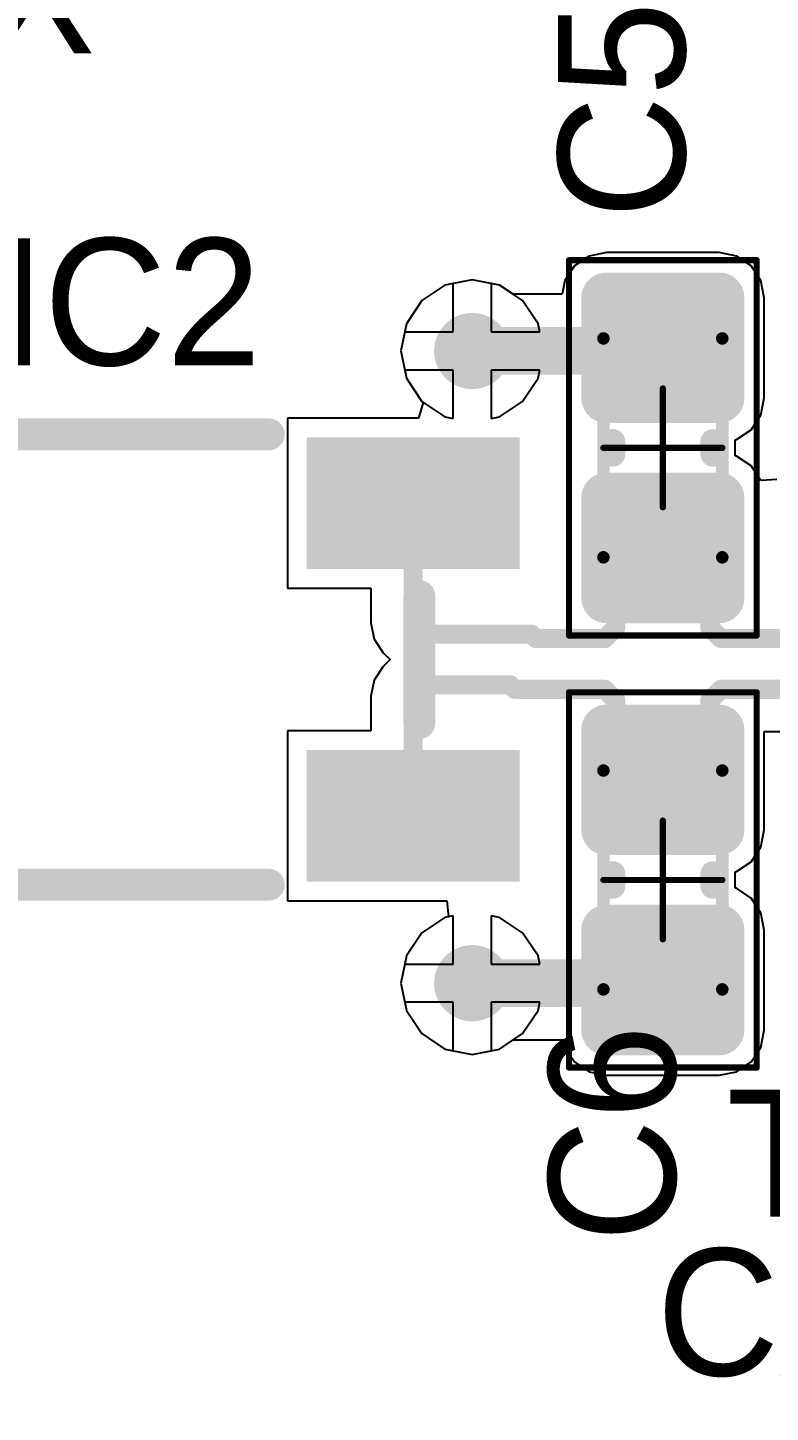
# Model space of a CAD drawing. Header units: millimetres. Extents: x 0 to 3.1, y 0 to 2.57.
# Drawn here: x 1.5501 to 1.7838, y 0.6704 to 1.1063 of the extents above; entities that cross this region are included whole.
import ezdxf

# ---------------------------------------------------------------- set-up
doc = ezdxf.new("R2010")
doc.units = ezdxf.units.MM
doc.header["$MEASUREMENT"] = 0
for name, color, linetype in [('BottomLayer', 5, 'Continuous'), ('Mechanical13', 56, 'Continuous'), ('Mechanical15', 56, 'Continuous'), ('MultiLayer', 9, 'Continuous'), ('TopLayer', 1, 'Continuous'), ('TopOverlay', 2, 'Continuous'), ('TopPaste', 8, 'Continuous'), ('TopSolder', 216, 'Continuous'), ('ViaHoleLayer', 16, 'Continuous')]:
    doc.layers.add(name, color=color, linetype=linetype)

# ---------------------------------------------------------------- blocks, each defined once
blk = doc.blocks.new('744212510_44')
at = {"layer": 'TopLayer'}
for points in [[(-0.12992, 0.03248), (-0.07087, 0.03248), (-0.12992, 0.06594), (-0.07087, 0.06594)], [(0.07087, 0.03248), (0.12992, 0.03248), (0.07087, 0.06594), (0.12992, 0.06594)], [(-0.12992, -0.06594), (-0.07087, -0.06594), (-0.12992, -0.03248), (-0.07087, -0.03248)], [(0.07087, -0.06594), (0.12992, -0.06594), (0.07087, -0.03248), (0.12992, -0.03248)]]:
    blk.add_solid(points, dxfattribs=at)
at = {"layer": 'TopOverlay', "const_width": 0.01}
for points in [[(-0.055, 0.07087), (0.055, 0.07087)], [(-0.10236, -0.02), (-0.10236, 0.02)], [(0.10236, -0.02), (0.10236, 0.02)], [(-0.055, -0.07087), (0.055, -0.07087)]]:
    blk.add_lwpolyline(points, dxfattribs=at)
at = {"layer": 'TopOverlay', "const_width": 0.005}
for points in [[(-0.0575, 0.07087, 1), (-0.0525, 0.07087, 1)], [(0.0525, 0.07087, 1), (0.0575, 0.07087, 1)], [(-0.10486, 0.02, 1), (-0.09986, 0.02, 1)], [(0.09986, 0.02, 1), (0.10486, 0.02, 1)], [(-0.10486, -0.02, 1), (-0.09986, -0.02, 1)], [(0.09986, -0.02, 1), (0.10486, -0.02, 1)], [(-0.0575, -0.07087, 1), (-0.0525, -0.07087, 1)], [(0.0525, -0.07087, 1), (0.0575, -0.07087, 1)]]:
    blk.add_lwpolyline(points, format="xyb", close=True, dxfattribs=at)
at = {"layer": 'TopPaste'}
for points in [[(-0.12992, 0.03248), (-0.07087, 0.03248), (-0.12992, 0.06594), (-0.07087, 0.06594)], [(0.07087, 0.03248), (0.12992, 0.03248), (0.07087, 0.06594), (0.12992, 0.06594)], [(-0.12992, -0.06594), (-0.07087, -0.06594), (-0.12992, -0.03248), (-0.07087, -0.03248)], [(0.07087, -0.06594), (0.12992, -0.06594), (0.07087, -0.03248), (0.12992, -0.03248)]]:
    blk.add_solid(points, dxfattribs=at)
at = {"layer": 'TopSolder'}
for points in [[(-0.13392, 0.02848), (-0.06687, 0.02848), (-0.13392, 0.06994), (-0.06687, 0.06994)], [(0.06687, 0.02848), (0.13392, 0.02848), (0.06687, 0.06994), (0.13392, 0.06994)], [(-0.13392, -0.06994), (-0.06687, -0.06994), (-0.13392, -0.02848), (-0.06687, -0.02848)], [(0.06687, -0.06994), (0.13392, -0.06994), (0.06687, -0.02848), (0.13392, -0.02848)]]:
    blk.add_solid(points, dxfattribs=at)
blk = doc.blocks.new('CAPC0603_1608_55_N_47')
at = {"layer": 'Mechanical13', "const_width": 0.00394}
for points in [[(-0.03445, 0.0187), (0.03445, 0.0187)], [(-0.03445, 0.0187), (-0.03445, -0.0187)], [(0.03445, 0.0187), (0.03445, -0.0187)], [(-0.03445, -0.0187), (0.03445, -0.0187)]]:
    blk.add_lwpolyline(points, dxfattribs=at)
at = {"layer": 'Mechanical13', "const_width": 0.00197}
for points in [[(-0.03543, 0.0187, 1), (-0.03346, 0.0187, 1)], [(-0.03543, 0.0187, 1), (-0.03346, 0.0187, 1)], [(0.03346, 0.0187, 1), (0.03543, 0.0187, 1)], [(0.03346, 0.0187, 1), (0.03543, 0.0187, 1)], [(-0.03543, -0.0187, 1), (-0.03346, -0.0187, 1)], [(-0.03543, -0.0187, 1), (-0.03346, -0.0187, 1)], [(0.03346, -0.0187, 1), (0.03543, -0.0187, 1)], [(0.03346, -0.0187, 1), (0.03543, -0.0187, 1)]]:
    blk.add_lwpolyline(points, format="xyb", close=True, dxfattribs=at)
at = {"layer": 'Mechanical15', "const_width": 0.00197}
for points in [[(-0.05906, 0.02953), (0.05906, 0.02953)], [(-0.05906, 0.02953), (-0.05906, -0.02953)], [(0.05906, 0.02953), (0.05906, -0.02953)], [(0, 0.0187), (0, -0.0187)], [(-0.0187, 0), (0.0187, 0)], [(-0.05906, -0.02953), (0.05906, -0.02953)]]:
    blk.add_lwpolyline(points, dxfattribs=at)
at = {"layer": 'Mechanical15', "const_width": 0.000984}
for points in [[(-0.05955, 0.02953, 1), (-0.05856, 0.02953, 1)], [(-0.05955, 0.02953, 1), (-0.05856, 0.02953, 1)], [(0.05856, 0.02953, 1), (0.05955, 0.02953, 1)], [(0.05856, 0.02953, 1), (0.05955, 0.02953, 1)], [(-0.00049, 0.0187, 1), (0.00049, 0.0187, 1)], [(-0.01919, 0, 1), (-0.01821, 0, 1)], [(0.01821, 0, 1), (0.01919, 0, 1)], [(-0.00049, -0.0187, 1), (0.00049, -0.0187, 1)], [(-0.05955, -0.02953, 1), (-0.05856, -0.02953, 1)], [(-0.05955, -0.02953, 1), (-0.05856, -0.02953, 1)], [(0.05856, -0.02953, 1), (0.05955, -0.02953, 1)], [(0.05856, -0.02953, 1), (0.05955, -0.02953, 1)]]:
    blk.add_lwpolyline(points, format="xyb", close=True, dxfattribs=at)
at = {"layer": 'TopLayer', "const_width": 0.00394}
for points in [[(-0.04921, 0.01772, 1), (-0.04528, 0.01772, 1)], [(-0.01772, 0.01772, 1), (-0.01378, 0.01772, 1)], [(0.01378, 0.01772, 1), (0.01772, 0.01772, 1)], [(0.04528, 0.01772, 1), (0.04921, 0.01772, 1)], [(-0.04921, -0.01772, 1), (-0.04528, -0.01772, 1)], [(-0.01772, -0.01772, 1), (-0.01378, -0.01772, 1)], [(0.01378, -0.01772, 1), (0.01772, -0.01772, 1)], [(0.04528, -0.01772, 1), (0.04921, -0.01772, 1)]]:
    blk.add_lwpolyline(points, format="xyb", close=True, dxfattribs=at)
at = {"layer": 'TopLayer'}
for points in [[(-0.01181, -0.01772), (-0.01181, 0.01772), (-0.05118, -0.01772), (-0.05118, 0.01772)], [(-0.01575, -0.02165), (-0.01575, 0.02165), (-0.04724, -0.02165), (-0.04724, 0.02165)], [(0.05118, -0.01772), (0.05118, 0.01772), (0.01181, -0.01772), (0.01181, 0.01772)], [(0.04724, -0.02165), (0.04724, 0.02165), (0.01575, -0.02165), (0.01575, 0.02165)]]:
    blk.add_solid(points, dxfattribs=at)
at = {"layer": 'TopOverlay', "const_width": 0.00394}
for points in [[(-0.00394, 0.01575, 1), (0, 0.01575, 1)], [(0, 0.01575, 1), (0.00394, 0.01575, 1)], [(-0.00394, -0.01575, 1), (0, -0.01575, 1)], [(0, -0.01575, 1), (0.00394, -0.01575, 1)]]:
    blk.add_lwpolyline(points, format="xyb", close=True, dxfattribs=at)
at = {"layer": 'TopOverlay', "const_width": 0.00787}
for points in [[(-0.00197, 0.01575), (0.00197, 0.01575)], [(-0.00197, -0.01575), (0.00197, -0.01575)]]:
    blk.add_lwpolyline(points, dxfattribs=at)
at = {"layer": 'TopPaste', "const_width": 0.00394}
for points in [[(-0.04921, 0.01772, 1), (-0.04528, 0.01772, 1)], [(-0.01772, 0.01772, 1), (-0.01378, 0.01772, 1)], [(0.01378, 0.01772, 1), (0.01772, 0.01772, 1)], [(0.04528, 0.01772, 1), (0.04921, 0.01772, 1)], [(-0.04921, -0.01772, 1), (-0.04528, -0.01772, 1)], [(-0.01772, -0.01772, 1), (-0.01378, -0.01772, 1)], [(0.01378, -0.01772, 1), (0.01772, -0.01772, 1)], [(0.04528, -0.01772, 1), (0.04921, -0.01772, 1)]]:
    blk.add_lwpolyline(points, format="xyb", close=True, dxfattribs=at)
at = {"layer": 'TopPaste'}
for points in [[(-0.01181, -0.01772), (-0.01181, 0.01772), (-0.05118, -0.01772), (-0.05118, 0.01772)], [(-0.01575, -0.02165), (-0.01575, 0.02165), (-0.04724, -0.02165), (-0.04724, 0.02165)], [(0.05118, -0.01772), (0.05118, 0.01772), (0.01181, -0.01772), (0.01181, 0.01772)], [(0.04724, -0.02165), (0.04724, 0.02165), (0.01575, -0.02165), (0.01575, 0.02165)]]:
    blk.add_solid(points, dxfattribs=at)
at = {"layer": 'TopSolder', "const_width": 0.00794}
for points in [[(-0.05121, 0.01772, 1), (-0.04328, 0.01772, 1)], [(-0.01972, 0.01772, 1), (-0.01178, 0.01772, 1)], [(0.01178, 0.01772, 1), (0.01972, 0.01772, 1)], [(0.04328, 0.01772, 1), (0.05121, 0.01772, 1)], [(-0.05121, -0.01772, 1), (-0.04328, -0.01772, 1)], [(-0.01972, -0.01772, 1), (-0.01178, -0.01772, 1)], [(0.01178, -0.01772, 1), (0.01972, -0.01772, 1)], [(0.04328, -0.01772, 1), (0.05121, -0.01772, 1)]]:
    blk.add_lwpolyline(points, format="xyb", close=True, dxfattribs=at)
at = {"layer": 'TopSolder'}
for points in [[(-0.01575, -0.02565), (-0.01575, 0.02565), (-0.04724, -0.02565), (-0.04724, 0.02565)], [(0.04724, -0.02565), (0.04724, 0.02565), (0.01575, -0.02565), (0.01575, 0.02565)], [(-0.00781, -0.01772), (-0.00781, 0.01772), (-0.05518, -0.01772), (-0.05518, 0.01772)], [(0.05518, -0.01772), (0.05518, 0.01772), (0.00781, -0.01772), (0.00781, 0.01772)]]:
    blk.add_solid(points, dxfattribs=at)
blk = doc.blocks.new('CAPC0603_1608_55_N_48')
at = {"layer": 'Mechanical13', "const_width": 0.00394}
for points in [[(0.03445, 0.0187), (-0.03445, 0.0187)], [(-0.03445, -0.0187), (-0.03445, 0.0187)], [(0.03445, -0.0187), (0.03445, 0.0187)], [(0.03445, -0.0187), (-0.03445, -0.0187)]]:
    blk.add_lwpolyline(points, dxfattribs=at)
at = {"layer": 'Mechanical13', "const_width": 0.00197}
for points in [[(-0.03543, 0.0187, 1), (-0.03346, 0.0187, 1)], [(-0.03543, 0.0187, 1), (-0.03346, 0.0187, 1)], [(0.03346, 0.0187, 1), (0.03543, 0.0187, 1)], [(0.03346, 0.0187, 1), (0.03543, 0.0187, 1)], [(-0.03543, -0.0187, 1), (-0.03346, -0.0187, 1)], [(-0.03543, -0.0187, 1), (-0.03346, -0.0187, 1)], [(0.03346, -0.0187, 1), (0.03543, -0.0187, 1)], [(0.03346, -0.0187, 1), (0.03543, -0.0187, 1)]]:
    blk.add_lwpolyline(points, format="xyb", close=True, dxfattribs=at)
at = {"layer": 'Mechanical15', "const_width": 0.00197}
for points in [[(0.05906, 0.02953), (-0.05906, 0.02953)], [(-0.05906, -0.02953), (-0.05906, 0.02953)], [(0.05906, -0.02953), (0.05906, 0.02953)], [(0, -0.0187), (0, 0.0187)], [(0.0187, 0), (-0.0187, 0)], [(0.05906, -0.02953), (-0.05906, -0.02953)]]:
    blk.add_lwpolyline(points, dxfattribs=at)
at = {"layer": 'Mechanical15', "const_width": 0.000984}
for points in [[(-0.05955, 0.02953, 1), (-0.05856, 0.02953, 1)], [(-0.05955, 0.02953, 1), (-0.05856, 0.02953, 1)], [(0.05856, 0.02953, 1), (0.05955, 0.02953, 1)], [(0.05856, 0.02953, 1), (0.05955, 0.02953, 1)], [(-0.00049, 0.0187, 1), (0.00049, 0.0187, 1)], [(-0.01919, 0, 1), (-0.01821, 0, 1)], [(0.01821, 0, 1), (0.01919, 0, 1)], [(-0.00049, -0.0187, 1), (0.00049, -0.0187, 1)], [(-0.05955, -0.02953, 1), (-0.05856, -0.02953, 1)], [(-0.05955, -0.02953, 1), (-0.05856, -0.02953, 1)], [(0.05856, -0.02953, 1), (0.05955, -0.02953, 1)], [(0.05856, -0.02953, 1), (0.05955, -0.02953, 1)]]:
    blk.add_lwpolyline(points, format="xyb", close=True, dxfattribs=at)
at = {"layer": 'TopLayer', "const_width": 0.00394}
for points in [[(-0.04921, 0.01772, 1), (-0.04528, 0.01772, 1)], [(-0.01772, 0.01772, 1), (-0.01378, 0.01772, 1)], [(0.01378, 0.01772, 1), (0.01772, 0.01772, 1)], [(0.04528, 0.01772, 1), (0.04921, 0.01772, 1)], [(-0.04921, -0.01772, 1), (-0.04528, -0.01772, 1)], [(-0.01772, -0.01772, 1), (-0.01378, -0.01772, 1)], [(0.01378, -0.01772, 1), (0.01772, -0.01772, 1)], [(0.04528, -0.01772, 1), (0.04921, -0.01772, 1)]]:
    blk.add_lwpolyline(points, format="xyb", close=True, dxfattribs=at)
at = {"layer": 'TopLayer'}
for points in [[(-0.01181, -0.01772), (-0.01181, 0.01772), (-0.05118, -0.01772), (-0.05118, 0.01772)], [(-0.01575, -0.02165), (-0.01575, 0.02165), (-0.04724, -0.02165), (-0.04724, 0.02165)], [(0.05118, -0.01772), (0.05118, 0.01772), (0.01181, -0.01772), (0.01181, 0.01772)], [(0.04724, -0.02165), (0.04724, 0.02165), (0.01575, -0.02165), (0.01575, 0.02165)]]:
    blk.add_solid(points, dxfattribs=at)
at = {"layer": 'TopOverlay', "const_width": 0.00394}
for points in [[(-0.00394, 0.01575, 1), (0, 0.01575, 1)], [(0, 0.01575, 1), (0.00394, 0.01575, 1)], [(-0.00394, -0.01575, 1), (0, -0.01575, 1)], [(0, -0.01575, 1), (0.00394, -0.01575, 1)]]:
    blk.add_lwpolyline(points, format="xyb", close=True, dxfattribs=at)
at = {"layer": 'TopOverlay', "const_width": 0.00787}
for points in [[(0.00197, 0.01575), (-0.00197, 0.01575)], [(0.00197, -0.01575), (-0.00197, -0.01575)]]:
    blk.add_lwpolyline(points, dxfattribs=at)
at = {"layer": 'TopPaste', "const_width": 0.00394}
for points in [[(-0.04921, 0.01772, 1), (-0.04528, 0.01772, 1)], [(-0.01772, 0.01772, 1), (-0.01378, 0.01772, 1)], [(0.01378, 0.01772, 1), (0.01772, 0.01772, 1)], [(0.04528, 0.01772, 1), (0.04921, 0.01772, 1)], [(-0.04921, -0.01772, 1), (-0.04528, -0.01772, 1)], [(-0.01772, -0.01772, 1), (-0.01378, -0.01772, 1)], [(0.01378, -0.01772, 1), (0.01772, -0.01772, 1)], [(0.04528, -0.01772, 1), (0.04921, -0.01772, 1)]]:
    blk.add_lwpolyline(points, format="xyb", close=True, dxfattribs=at)
at = {"layer": 'TopPaste'}
for points in [[(-0.01181, -0.01772), (-0.01181, 0.01772), (-0.05118, -0.01772), (-0.05118, 0.01772)], [(-0.01575, -0.02165), (-0.01575, 0.02165), (-0.04724, -0.02165), (-0.04724, 0.02165)], [(0.05118, -0.01772), (0.05118, 0.01772), (0.01181, -0.01772), (0.01181, 0.01772)], [(0.04724, -0.02165), (0.04724, 0.02165), (0.01575, -0.02165), (0.01575, 0.02165)]]:
    blk.add_solid(points, dxfattribs=at)
at = {"layer": 'TopSolder', "const_width": 0.00794}
for points in [[(-0.05121, 0.01772, 1), (-0.04328, 0.01772, 1)], [(-0.01972, 0.01772, 1), (-0.01178, 0.01772, 1)], [(0.01178, 0.01772, 1), (0.01972, 0.01772, 1)], [(0.04328, 0.01772, 1), (0.05121, 0.01772, 1)], [(-0.05121, -0.01772, 1), (-0.04328, -0.01772, 1)], [(-0.01972, -0.01772, 1), (-0.01178, -0.01772, 1)], [(0.01178, -0.01772, 1), (0.01972, -0.01772, 1)], [(0.04328, -0.01772, 1), (0.05121, -0.01772, 1)]]:
    blk.add_lwpolyline(points, format="xyb", close=True, dxfattribs=at)
at = {"layer": 'TopSolder'}
for points in [[(-0.01575, -0.02565), (-0.01575, 0.02565), (-0.04724, -0.02565), (-0.04724, 0.02565)], [(0.04724, -0.02565), (0.04724, 0.02565), (0.01575, -0.02565), (0.01575, 0.02565)], [(-0.00781, -0.01772), (-0.00781, 0.01772), (-0.05518, -0.01772), (-0.05518, 0.01772)], [(0.05518, -0.01772), (0.05518, 0.01772), (0.00781, -0.01772), (0.00781, 0.01772)]]:
    blk.add_solid(points, dxfattribs=at)

msp = doc.modelspace()

# ---------------------------------------------------------------- linework, layer by layer
at = {"layer": 'BottomLayer'}
for p, q in [((1.68142, 1.02523), (1.67414, 1.02036)), ((1.684, 1.02574), (1.68142, 1.02523)), ((1.684, 1.0105), (1.684, 1.02574)), ((1.69858, 1.02523), (1.696, 1.02574)), ((1.696, 1.02574), (1.696, 1.0105)), ((1.70586, 1.02036), (1.69858, 1.02523)), ((1.67414, 1.02036), (1.66928, 1.01309)), ((1.71072, 1.01309), (1.70586, 1.02036)), ((1.66928, 1.01309), (1.66876, 1.0105)), ((1.71124, 1.0105), (1.71072, 1.01309)), ((1.66876, 1.0105), (1.684, 1.0105)), ((1.696, 1.0105), (1.71124, 1.0105)), ((1.684, 0.9985), (1.66876, 0.9985)), ((1.66876, 0.9985), (1.66928, 0.99592)), ((1.684, 0.98327), (1.684, 0.9985)), ((1.71124, 0.9985), (1.696, 0.9985)), ((1.696, 0.9985), (1.696, 0.98327)), ((1.71072, 0.99592), (1.71124, 0.9985)), ((1.66928, 0.99592), (1.67414, 0.98864)), ((1.70586, 0.98864), (1.71072, 0.99592)), ((1.67414, 0.98864), (1.68142, 0.98378)), ((1.69858, 0.98378), (1.70586, 0.98864)), ((1.68142, 0.98378), (1.684, 0.98327)), ((1.696, 0.98327), (1.69858, 0.98378)), ((1.68142, 0.82622), (1.67414, 0.82136)), ((1.684, 0.82673), (1.68142, 0.82622)), ((1.684, 0.8115), (1.684, 0.82673)), ((1.69858, 0.82622), (1.696, 0.82673)), ((1.696, 0.82673), (1.696, 0.8115)), ((1.70586, 0.82136), (1.69858, 0.82622)), ((1.67414, 0.82136), (1.66928, 0.81408)), ((1.71072, 0.81408), (1.70586, 0.82136)), ((1.66928, 0.81408), (1.66876, 0.8115)), ((1.66876, 0.8115), (1.684, 0.8115)), ((1.696, 0.8115), (1.71124, 0.8115)), ((1.71124, 0.8115), (1.71072, 0.81408)), ((1.684, 0.7995), (1.66876, 0.7995)), ((1.66876, 0.7995), (1.66928, 0.79691)), ((1.684, 0.78426), (1.684, 0.7995)), ((1.71124, 0.7995), (1.696, 0.7995)), ((1.696, 0.7995), (1.696, 0.78426)), ((1.71072, 0.79691), (1.71124, 0.7995)), ((1.66928, 0.79691), (1.67414, 0.78963)), ((1.70586, 0.78963), (1.71072, 0.79691)), ((1.67414, 0.78963), (1.68142, 0.78477)), ((1.69858, 0.78477), (1.70586, 0.78963)), ((1.68142, 0.78477), (1.684, 0.78426)), ((1.696, 0.78426), (1.69858, 0.78477))]:
    msp.add_line(p, q, dxfattribs=at)
at = {"layer": 'BottomLayer', "const_width": 0.012}
for points in [[(1.684, 1.0045, 1), (1.696, 1.0045, 1)], [(1.684, 0.8055, 1), (1.696, 0.8055, 1)]]:
    msp.add_lwpolyline(points, format="xyb", close=True, dxfattribs=at)
at = {"layer": 'MultiLayer', "const_width": 0.012}
for points in [[(1.684, 1.0045, 1), (1.696, 1.0045, 1)], [(1.684, 0.8055, 1), (1.696, 0.8055, 1)]]:
    msp.add_lwpolyline(points, format="xyb", close=True, dxfattribs=at)
at = {"layer": 'TopLayer'}
for p, q in [((1.72685, 1.03437), (1.72224, 1.03129)), ((1.73228, 1.03545), (1.72685, 1.03437)), ((1.76772, 1.03545), (1.73228, 1.03545)), ((1.77315, 1.03437), (1.76772, 1.03545)), ((1.77776, 1.03129), (1.77315, 1.03437)), ((1.72224, 1.03129), (1.71916, 1.02668)), ((1.78084, 1.02668), (1.77776, 1.03129)), ((1.68142, 1.02523), (1.67414, 1.02036)), ((1.69, 1.02693), (1.68142, 1.02523)), ((1.69858, 1.02523), (1.69, 1.02693)), ((1.7029, 1.02235), (1.69858, 1.02523)), ((1.71916, 1.02668), (1.71829, 1.02235)), ((1.78193, 1.02124), (1.78084, 1.02668)), ((1.67414, 1.02036), (1.66928, 1.01309)), ((1.71829, 1.02235), (1.7029, 1.02235)), ((1.78193, 0.98975), (1.78193, 1.02124)), ((1.66928, 1.01309), (1.66757, 1.0045)), ((1.66757, 1.0045), (1.66928, 0.99592)), ((1.66928, 0.99592), (1.67414, 0.98864)), ((1.78084, 0.98431), (1.78193, 0.98975)), ((1.67461, 0.98833), (1.67309, 0.98333)), ((1.67414, 0.98864), (1.67461, 0.98833)), ((1.67309, 0.98333), (1.63187, 0.98333)), ((1.63187, 0.98333), (1.63187, 0.92987)), ((1.77776, 0.9797), (1.78084, 0.98431)), ((1.7728, 0.97655), (1.77315, 0.97662)), ((1.7728, 0.97145), (1.7728, 0.97655)), ((1.77315, 0.97662), (1.77776, 0.9797)), ((1.77315, 0.97138), (1.7728, 0.97145)), ((1.77776, 0.9683), (1.77315, 0.97138)), ((1.78082, 0.96373), (1.77776, 0.9683)), ((1.78097, 0.9637), (1.78082, 0.96373)), ((1.78587, 0.96404), (1.78097, 0.9637)), ((1.63187, 0.92987), (1.65814, 0.92987)), ((1.65814, 0.92987), (1.65814, 0.9189)), ((1.65814, 0.9189), (1.65915, 0.91383)), ((1.65915, 0.91383), (1.66202, 0.90953)), ((1.66202, 0.90953), (1.66416, 0.90739)), ((1.66416, 0.90739), (1.66202, 0.90524)), ((1.66202, 0.90524), (1.65915, 0.90094)), ((1.65915, 0.90094), (1.65814, 0.89587)), ((1.65814, 0.89587), (1.65814, 0.88491)), ((1.65814, 0.88491), (1.63187, 0.88491)), ((1.63187, 0.88491), (1.63187, 0.83144)), ((1.78193, 0.85375), (1.78193, 0.88475)), ((1.78193, 0.88475), (1.79083, 0.88475)), ((1.78084, 0.84831), (1.78193, 0.85375)), ((1.77776, 0.8437), (1.78084, 0.84831)), ((1.77315, 0.84062), (1.77776, 0.8437)), ((1.7728, 0.84055), (1.77315, 0.84062)), ((1.7728, 0.83545), (1.7728, 0.84055)), ((1.77315, 0.83538), (1.7728, 0.83545)), ((1.77776, 0.8323), (1.77315, 0.83538)), ((1.63187, 0.83144), (1.68204, 0.83144)), ((1.68204, 0.83144), (1.68253, 0.82644)), ((1.78084, 0.82769), (1.77776, 0.8323)), ((1.68142, 0.82622), (1.67414, 0.82136)), ((1.68253, 0.82644), (1.68142, 0.82622)), ((1.78193, 0.82225), (1.78084, 0.82769)), ((1.67414, 0.82136), (1.66928, 0.81408)), ((1.78193, 0.79076), (1.78193, 0.82225)), ((1.66928, 0.81408), (1.66757, 0.8055)), ((1.66757, 0.8055), (1.66928, 0.79691)), ((1.66928, 0.79691), (1.67414, 0.78963)), ((1.67414, 0.78963), (1.68142, 0.78477)), ((1.78084, 0.78532), (1.78193, 0.79076)), ((1.68142, 0.78477), (1.69, 0.78307)), ((1.69, 0.78307), (1.69858, 0.78477)), ((1.69858, 0.78477), (1.7029, 0.78765)), ((1.7029, 0.78765), (1.71869, 0.78765)), ((1.71869, 0.78765), (1.71916, 0.78532)), ((1.71916, 0.78532), (1.72224, 0.78071)), ((1.77776, 0.78071), (1.78084, 0.78532)), ((1.72224, 0.78071), (1.72685, 0.77763)), ((1.77315, 0.77763), (1.77776, 0.78071)), ((1.72685, 0.77763), (1.73228, 0.77655)), ((1.73228, 0.77655), (1.76772, 0.77655)), ((1.76772, 0.77655), (1.77315, 0.77763))]:
    msp.add_line(p, q, dxfattribs=at)
for points, const_width in [([(1.684, 1.0045, 1), (1.696, 1.0045, 1)], 0.012), ([(1.68625, 1.0045, 1), (1.69375, 1.0045, 1)], 0.0075), ([(1.74526, 1.0045, 1), (1.75276, 1.0045, 1)], 0.0075), ([(1.74651, 1.0045, 1), (1.75151, 1.0045, 1)], 0.005), ([(1.7475, 1.0055, 1), (1.7525, 1.0055, 1)], 0.005), ([(1.66989, 0.9566, 1), (1.67289, 0.9566, 1)], 0.003), ([(1.7485, 0.9425, 1), (1.7515, 0.9425, 1)], 0.003), ([(1.7485, 0.9425, 1), (1.7515, 0.9425, 1)], 0.003), ([(1.73373, 0.92773, 1), (1.73673, 0.92773, 1)], 0.003), ([(1.73373, 0.92773, 1), (1.73673, 0.92773, 1)], 0.003), ([(1.76327, 0.92773, 1), (1.76627, 0.92773, 1)], 0.003), ([(1.76327, 0.92773, 1), (1.76627, 0.92773, 1)], 0.003), ([(1.66989, 0.9189, 1), (1.67289, 0.9189, 1)], 0.003), ([(1.66989, 0.9189, 1), (1.67289, 0.9189, 1)], 0.003), ([(1.73373, 0.91751, 1), (1.73673, 0.91751, 1)], 0.003), ([(1.73373, 0.91751, 1), (1.73673, 0.91751, 1)], 0.003), ([(1.76327, 0.91751, 1), (1.76627, 0.91751, 1)], 0.003), ([(1.76327, 0.91751, 1), (1.76627, 0.91751, 1)], 0.003), ([(1.67341, 0.91539, 1), (1.67641, 0.91539, 1)], 0.003), ([(1.67341, 0.91539, 1), (1.67641, 0.91539, 1)], 0.003), ([(1.70713, 0.91539, 1), (1.71013, 0.91539, 1)], 0.003), ([(1.70713, 0.91539, 1), (1.71013, 0.91539, 1)], 0.003), ([(1.70852, 0.914, 1), (1.71152, 0.914, 1)], 0.003), ([(1.70852, 0.914, 1), (1.71152, 0.914, 1)], 0.003), ([(1.73021, 0.914, 1), (1.73321, 0.914, 1)], 0.003), ([(1.73021, 0.914, 1), (1.73321, 0.914, 1)], 0.003), ([(1.76679, 0.914, 1), (1.76979, 0.914, 1)], 0.003), ([(1.76679, 0.914, 1), (1.76979, 0.914, 1)], 0.003), ([(1.67341, 0.89939, 1), (1.67641, 0.89939, 1)], 0.003), ([(1.67341, 0.89939, 1), (1.67641, 0.89939, 1)], 0.003), ([(1.7005, 0.89939, 1), (1.7035, 0.89939, 1)], 0.003), ([(1.7005, 0.89939, 1), (1.7035, 0.89939, 1)], 0.003), ([(1.66989, 0.89587, 1), (1.67289, 0.89587, 1)], 0.003), ([(1.66989, 0.89587, 1), (1.67289, 0.89587, 1)], 0.003), ([(1.70189, 0.898, 1), (1.70489, 0.898, 1)], 0.003), ([(1.70189, 0.898, 1), (1.70489, 0.898, 1)], 0.003), ([(1.73021, 0.898, 1), (1.73321, 0.898, 1)], 0.003), ([(1.73021, 0.898, 1), (1.73321, 0.898, 1)], 0.003), ([(1.76679, 0.898, 1), (1.76979, 0.898, 1)], 0.003), ([(1.76679, 0.898, 1), (1.76979, 0.898, 1)], 0.003), ([(1.73373, 0.89449, 1), (1.73673, 0.89449, 1)], 0.003), ([(1.73373, 0.89449, 1), (1.73673, 0.89449, 1)], 0.003), ([(1.76327, 0.89449, 1), (1.76627, 0.89449, 1)], 0.003), ([(1.76327, 0.89449, 1), (1.76627, 0.89449, 1)], 0.003), ([(1.73373, 0.88427, 1), (1.73673, 0.88427, 1)], 0.003), ([(1.73373, 0.88427, 1), (1.73673, 0.88427, 1)], 0.003), ([(1.76327, 0.88427, 1), (1.76627, 0.88427, 1)], 0.003), ([(1.76327, 0.88427, 1), (1.76627, 0.88427, 1)], 0.003), ([(1.7485, 0.8695, 1), (1.7515, 0.8695, 1)], 0.003), ([(1.7485, 0.8695, 1), (1.7515, 0.8695, 1)], 0.003), ([(1.66989, 0.85817, 1), (1.67289, 0.85817, 1)], 0.003), ([(1.684, 0.8055, 1), (1.696, 0.8055, 1)], 0.012), ([(1.68625, 0.8055, 1), (1.69375, 0.8055, 1)], 0.0075), ([(1.74524, 0.8055, 1), (1.75274, 0.8055, 1)], 0.0075), ([(1.7475, 0.8065, 1), (1.7525, 0.8065, 1)], 0.005), ([(1.6835, 0.8055, 1), (1.6885, 0.8055, 1)], 0.005), ([(1.6875, 0.8055, 1), (1.6925, 0.8055, 1)], 0.005), ([(1.74649, 0.8055, 1), (1.75149, 0.8055, 1)], 0.005)]:
    msp.add_lwpolyline(points, format="xyb", close=True, dxfattribs=dict(at, const_width=const_width))
for points, const_width in [([(1.69, 1.0045), (1.74901, 1.0045)], 0.015), ([(1.74901, 1.0045), (1.75, 1.0055)], 0.01), ([(1.67139, 0.9189), (1.67139, 0.9566)], 0.006), ([(1.73523, 0.92773), (1.75, 0.9425)], 0.006), ([(1.75, 0.9425), (1.76477, 0.92773)], 0.006), ([(1.73523, 0.91751), (1.73523, 0.92773)], 0.006), ([(1.76477, 0.91751), (1.76477, 0.92773)], 0.006), ([(1.67139, 0.9189), (1.67491, 0.91539)], 0.006), ([(1.73171, 0.914), (1.73523, 0.91751)], 0.006), ([(1.76477, 0.91751), (1.76829, 0.914)], 0.006), ([(1.67491, 0.91539), (1.70863, 0.91539)], 0.006), ([(1.70863, 0.91539), (1.71002, 0.914)], 0.006), ([(1.71002, 0.914), (1.73171, 0.914)], 0.006), ([(1.76829, 0.914), (1.80294, 0.914)], 0.006), ([(1.67139, 0.89587), (1.67491, 0.89939)], 0.006), ([(1.67491, 0.89939), (1.702, 0.89939)], 0.006), ([(1.702, 0.89939), (1.70339, 0.898)], 0.006), ([(1.67139, 0.85817), (1.67139, 0.89587)], 0.006), ([(1.70339, 0.898), (1.73171, 0.898)], 0.006), ([(1.73171, 0.898), (1.73523, 0.89449)], 0.006), ([(1.76477, 0.89449), (1.76829, 0.898)], 0.006), ([(1.76829, 0.898), (1.79632, 0.898)], 0.006), ([(1.73523, 0.88427), (1.73523, 0.89449)], 0.006), ([(1.76477, 0.88427), (1.76477, 0.89449)], 0.006), ([(1.73523, 0.88427), (1.75, 0.8695)], 0.006), ([(1.75, 0.8695), (1.76477, 0.88427)], 0.006), ([(1.69, 0.8055), (1.74899, 0.8055)], 0.015), ([(1.74899, 0.8055), (1.75, 0.8065)], 0.01), ([(1.686, 0.8055), (1.69, 0.8055)], 0.01)]:
    msp.add_lwpolyline(points, dxfattribs=dict(at, const_width=const_width))
at = {"layer": 'ViaHoleLayer', "const_width": 0.006}
for points in [[(1.687, 1.0045, 1), (1.693, 1.0045, 1)], [(1.687, 0.8055, 1), (1.693, 0.8055, 1)]]:
    msp.add_lwpolyline(points, format="xyb", close=True, dxfattribs=at)

# ---------------------------------------------------------------- block references
for name, p, rotation in [('CAPC0603_1608_55_N_48', (1.75, 0.974), 270), ('CAPC0603_1608_55_N_47', (1.75, 0.838), 90)]:
    msp.add_blockref(name, p, dxfattribs=dict(rotation=rotation))
msp.add_blockref('744212510_44', (1.571, 0.90739))

# ---------------------------------------------------------------- texts
at = {"layer": 'TopOverlay'}
for s, rotation, p in [('CAN2_TX', 360, (1.33061, 1.09814)), ('C5', 90, (1.757, 1.04612)), ('C6', 90, (1.754, 0.724)), ('CAN2_N', 360, (1.748, 0.682))]:
    msp.add_text(s, height=0.04, rotation=rotation, dxfattribs=at).set_placement(p)
for s, p in [('CMC2', (1.472, 1)), ('TP11', (1.77, 0.732))]:
    msp.add_text(s, height=0.04, dxfattribs=at).set_placement(p)

doc.saveas('drawing.dxf')
